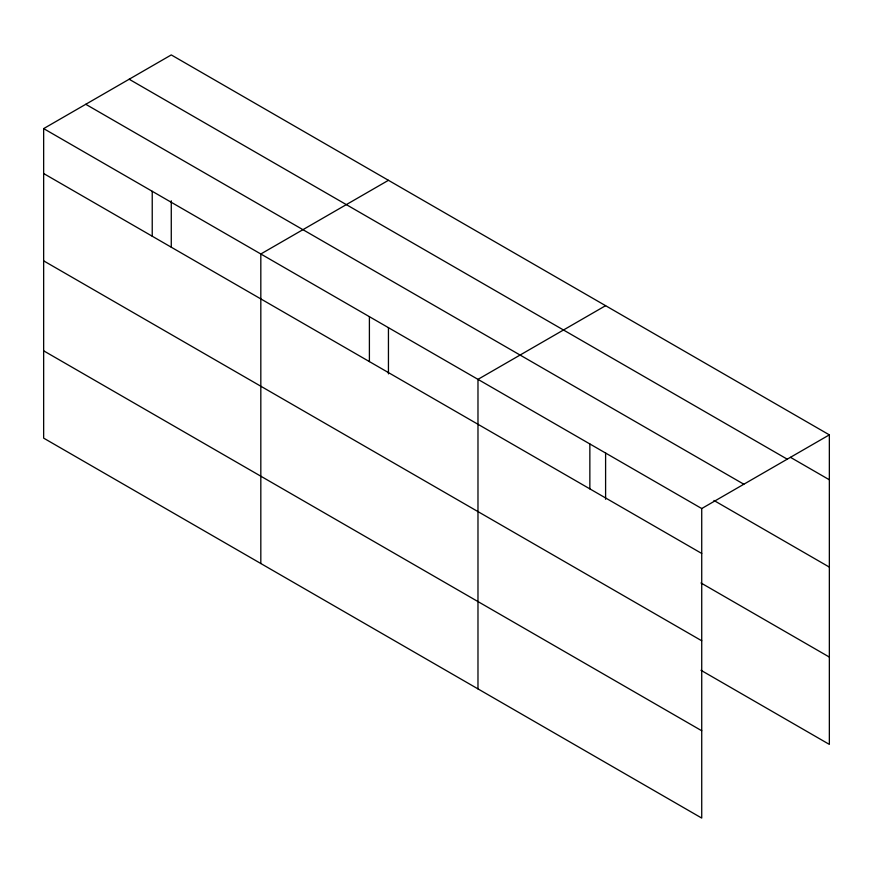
<?xml version="1.0" encoding="UTF-8"?>
<svg xmlns="http://www.w3.org/2000/svg" width="873" height="873" viewBox="0 0 873 873"><rect width="100%" height="100%" fill="white"/><g stroke="black" fill="none" stroke-linecap="round" stroke-linejoin="round"><path stroke-width="1.31" d="M701.728 640.782L701.728 508.544L43.65 128.604L43.65 438.137L701.728 818.077L701.728 640.782L43.65 260.852M700.986 670.289L829.35 744.396L829.35 434.863L171.272 54.923L43.65 128.604M388.441 180.307L260.82 253.988L260.82 563.521M605.6 305.681L477.978 379.362L477.978 688.895M701.728 508.544L829.35 434.863M790.491 457.343L829.35 479.779M129.16 79.236L787.239 459.176M85.761 104.291L743.84 484.231M713.939 500.469L829.35 567.101M43.65 173.531L701.728 553.46M700.986 582.968L829.35 657.074M43.65 350.815L701.728 730.756M605.6 452.923L605.6 499.269M589.853 443.953L589.853 488.869M388.441 327.539L388.441 373.884M369.399 316.681L369.399 361.597M171.272 200.801L171.272 247.146M152.229 191.296L152.229 236.212"/></g></svg>
